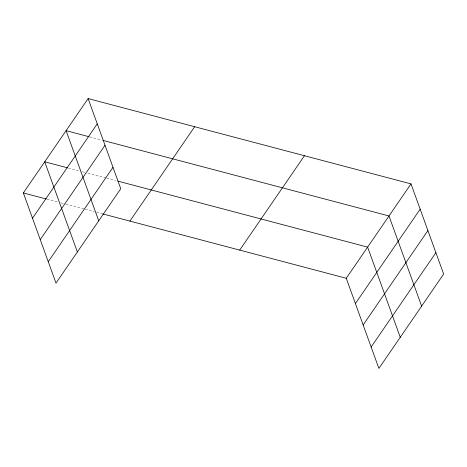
<?xml version="1.0" encoding="UTF-8"?>
<svg xmlns="http://www.w3.org/2000/svg" width="467" height="467" viewBox="0 0 467 467"><rect width="100%" height="100%" fill="white"/><g stroke="black" fill="none" stroke-linecap="round" stroke-linejoin="round"><path stroke-width="0.35" stroke-dasharray="2.33 1.75" d="M89.769 136.913L101.608 140.042M68.398 168.056L80.242 171.185M82.326 171.739L85.117 172.475M87.901 173.21L106.009 177.991M106.704 178.178L115.758 180.571M47.027 199.199L58.171 202.147M60.961 202.882L65.135 203.986M65.835 204.167L84.638 209.134M85.333 209.321L94.387 211.714M96.476 212.263L102.051 213.74"/><path stroke-width="0.7" d="M88.111 98.572L120.749 188.738L55.993 283.113L23.35 192.941L88.111 98.572L411.007 183.887L443.65 274.059L378.889 368.428L346.251 278.262L411.007 183.887M32.503 218.229L97.264 123.86M40.255 239.641L105.017 145.272M48.241 261.701L113.002 167.332M129.908 221.095L194.669 126.726M239.694 250.108L304.449 155.733M355.405 303.55L420.166 209.175M363.157 324.956L427.912 230.587M371.142 347.022L435.898 252.647M89.074 136.732L66.092 130.655L98.735 220.827M103.003 140.409L388.988 215.97L421.631 306.142M67.703 167.875L44.721 161.798L77.364 251.97M117.847 181.12L367.622 247.119L400.26 337.285M23.35 192.941L46.332 199.018M102.746 213.921L346.251 278.262"/></g></svg>
